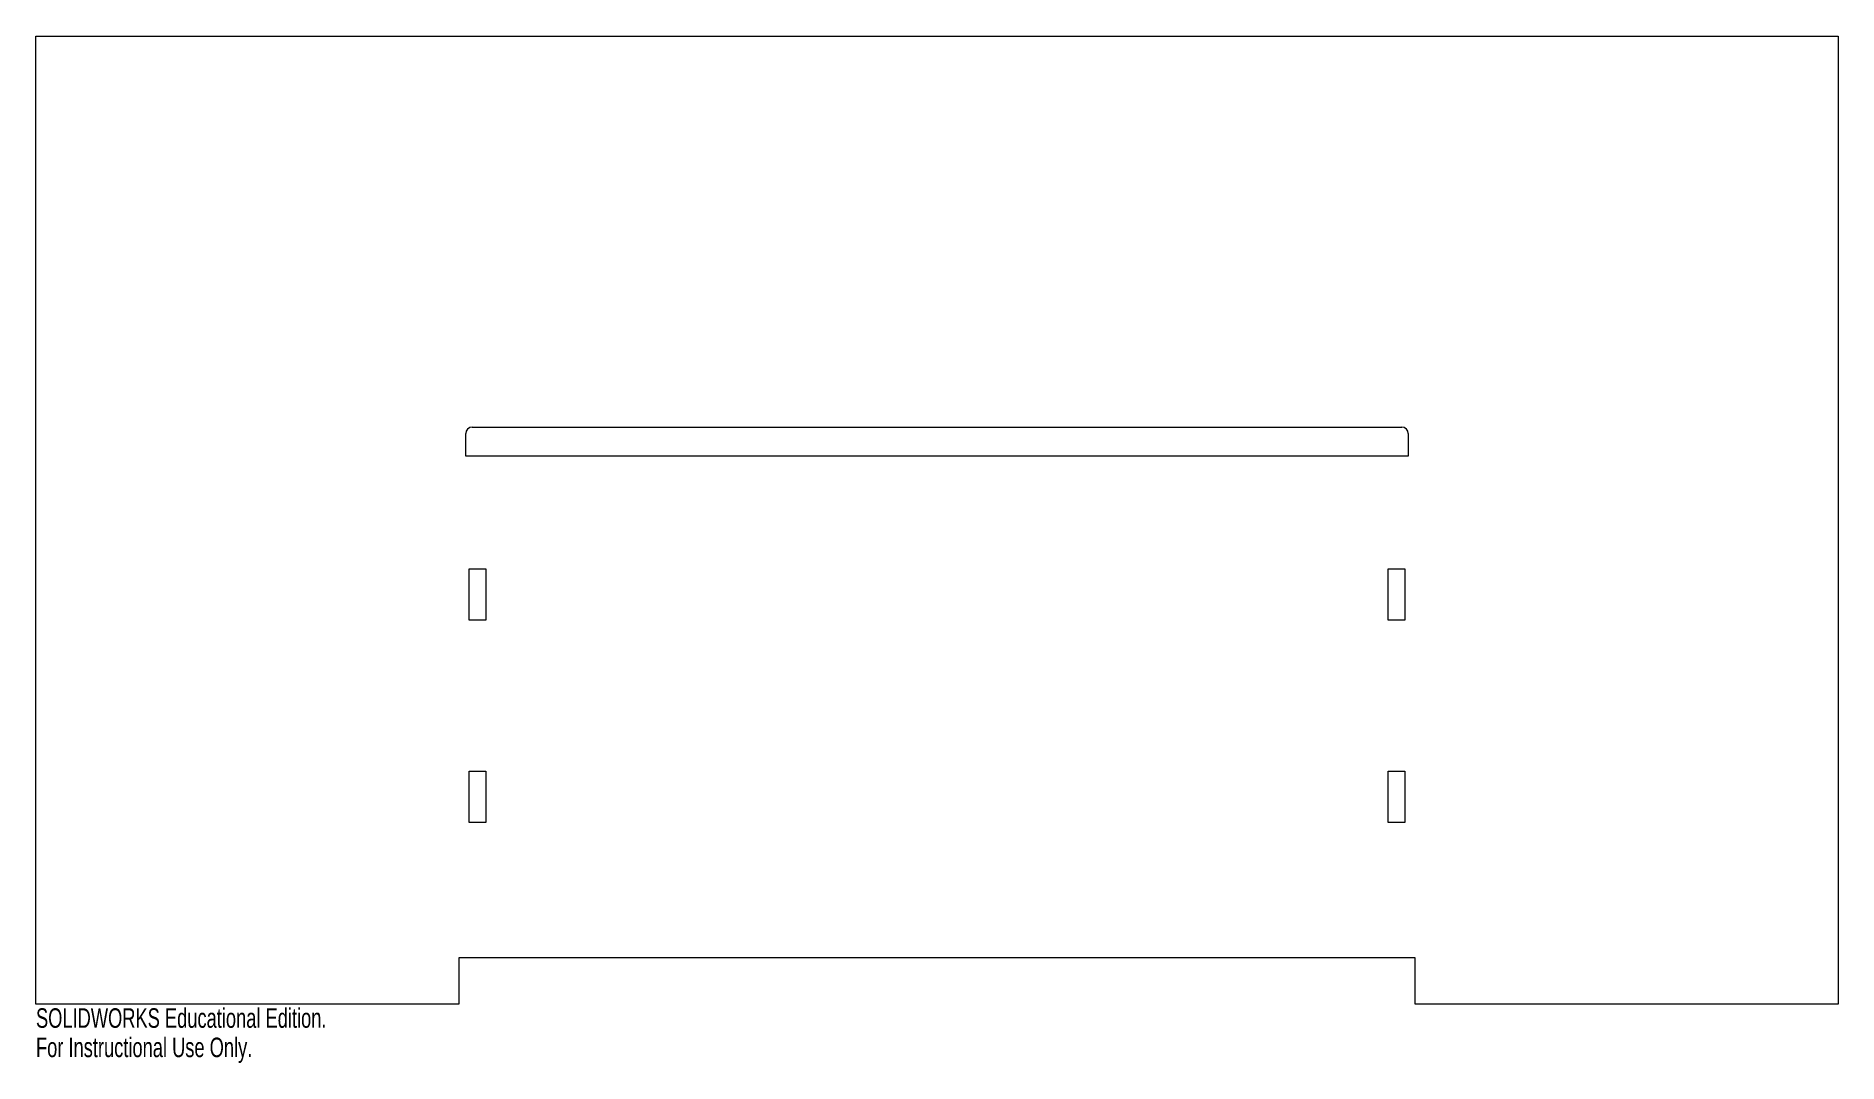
# Model space of a CAD drawing. Header units: inches. Extents: x -8.8 to 8.8, y -5.3 to 4.7.
import ezdxf

# ---------------------------------------------------------------- set-up
doc = ezdxf.new("R2010")
doc.units = ezdxf.units.IN
doc.header["$MEASUREMENT"] = 0
doc.styles.add('SLDTEXTSTYLE0', font='TXT', dxfattribs={"width": 0.7})

msp = doc.modelspace()

# ---------------------------------------------------------------- linework, layer by layer
at = {"color": 7, "linetype": 'Continuous', "lineweight": 15}
for p, q in [((-8.783, 4.72), (8.783, 4.72)), ((-8.783, -4.72), (-8.783, 4.72)), ((8.783, 4.72), (8.783, -4.72)), ((-4.531, 0.906), (4.531, 0.906)), ((-4.594, 0.625), (-4.594, 0.844)), ((4.594, 0.844), (4.594, 0.625)), ((4.594, 0.625), (-4.594, 0.625)), ((-4.562, -0.975), (-4.562, -0.475)), ((-4.562, -0.475), (-4.397, -0.475)), ((-4.397, -0.475), (-4.397, -0.975)), ((4.397, -0.975), (4.397, -0.475)), ((4.397, -0.475), (4.562, -0.475)), ((4.562, -0.475), (4.562, -0.975)), ((-4.397, -0.975), (-4.562, -0.975)), ((4.562, -0.975), (4.397, -0.975)), ((-4.562, -2.947), (-4.562, -2.447)), ((-4.562, -2.447), (-4.397, -2.447)), ((-4.397, -2.447), (-4.397, -2.947)), ((4.397, -2.947), (4.397, -2.447)), ((4.397, -2.447), (4.562, -2.447)), ((4.562, -2.447), (4.562, -2.947)), ((-4.397, -2.947), (-4.562, -2.947)), ((4.562, -2.947), (4.397, -2.947)), ((-4.662, -4.267), (-4.662, -4.72)), ((4.662, -4.267), (-4.662, -4.267)), ((4.662, -4.72), (4.662, -4.267)), ((-4.662, -4.72), (-8.783, -4.72)), ((8.783, -4.72), (4.662, -4.72))]:
    msp.add_line(p, q, dxfattribs=at)
for centre, start, end in [((-4.531, 0.844), 90, 180), ((4.531, 0.844), 0, 90)]:
    msp.add_arc(centre, 0.0625, start, end, dxfattribs=at)

# ---------------------------------------------------------------- texts
at = {"color": 7, "linetype": 'Continuous', "char_height": 0.1903, "attachment_point": 1, "style": 'SLDTEXTSTYLE0'}
for s, insert in [('SOLIDWORKS Educational Edition.', (-8.783, -4.76)), ('For Instructional Use Only.', (-8.783, -5.046))]:
    msp.add_mtext(s, dxfattribs=dict(at, insert=insert))

doc.saveas('drawing.dxf')
